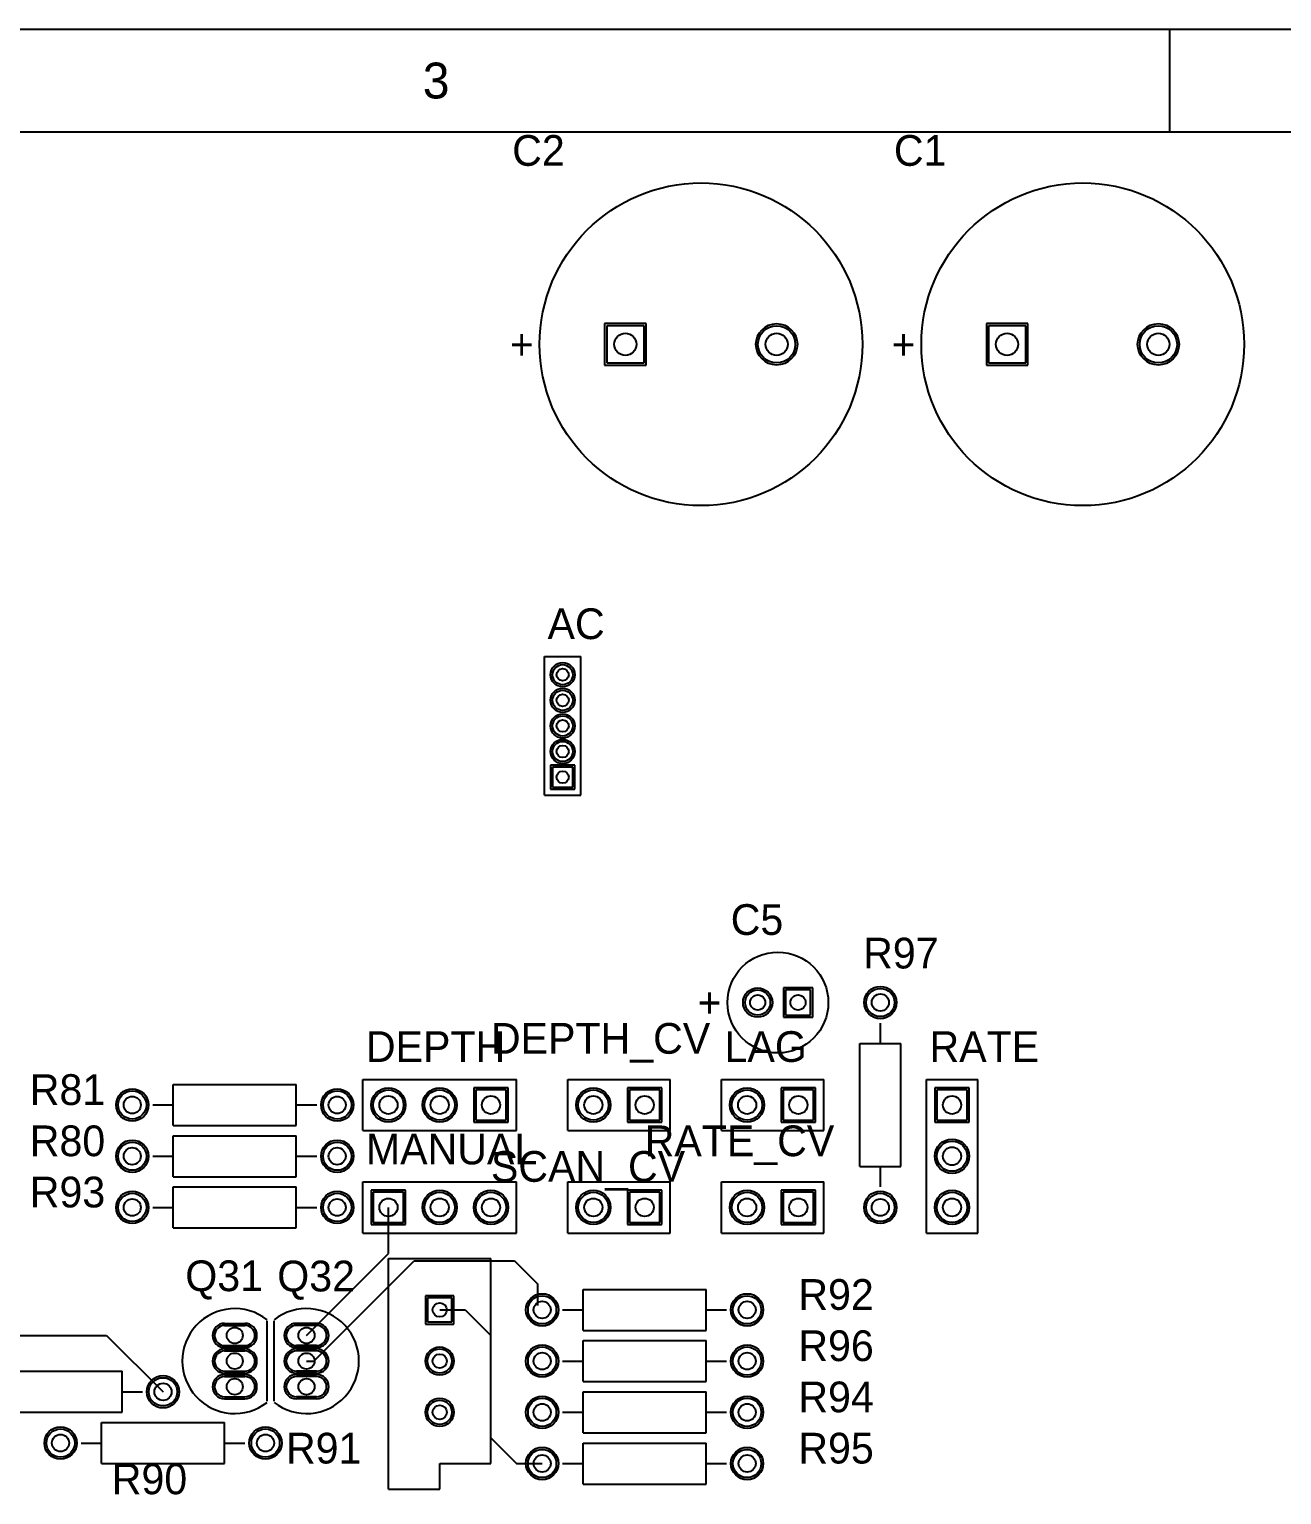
# Model space of a CAD drawing. Extents: x 0.2 to 21.7, y 0.2 to 7.8.
# Drawn here: x 6.599 to 9.043, y 4.939 to 7.8 of the extents above; entities that cross this region are included whole.
import ezdxf

# ---------------------------------------------------------------- set-up
doc = ezdxf.new("R2010")
doc.units = 0
doc.layers.get('0').update_dxf_attribs({"linetype": 'CONTINUOUS'})
for name, color, linetype in [('BOTTOMLAYER', 5, 'CONTINUOUS'), ('BOTTOMSOLDER', 6, 'CONTINUOUS'), ('MECHANICAL16', 56, 'CONTINUOUS'), ('MULTILAYER', 9, 'CONTINUOUS'), ('PADHOLE', 156, 'CONTINUOUS'), ('TOPLAYER', 1, 'CONTINUOUS'), ('TOPOVERLAY', 2, 'CONTINUOUS'), ('TOPSOLDER', 216, 'CONTINUOUS')]:
    doc.layers.add(name, color=color, linetype=linetype)

# ---------------------------------------------------------------- blocks, each defined once
blk = doc.blocks.new('MHDR1X5_1')
at = {"layer": 'BOTTOMLAYER'}
for p, q in [((-0.019685, 0.019685), (-0.019685, -0.019685)), ((0.019685, 0.019685), (-0.019685, 0.019685)), ((0.019685, -0.019685), (0.019685, 0.019685)), ((-0.019685, -0.019685), (0.019685, -0.019685))]:
    blk.add_line(p, q, dxfattribs=at)
for centre in [(0.05, 0), (0.1, 0), (0.15, 0), (0.2, 0)]:
    blk.add_circle(centre, 0.019685, dxfattribs=at)
at = {"layer": 'BOTTOMSOLDER'}
for p, q in [((-0.023685, 0.023685), (-0.023685, -0.023685)), ((0.023685, 0.023685), (-0.023685, 0.023685)), ((0.023685, -0.023685), (0.023685, 0.023685)), ((-0.023685, -0.023685), (0.023685, -0.023685))]:
    blk.add_line(p, q, dxfattribs=at)
for centre in [(0.05, 0), (0.1, 0), (0.15, 0), (0.2, 0)]:
    blk.add_circle(centre, 0.023685, dxfattribs=at)
at = {"layer": 'MULTILAYER'}
for p, q in [((-0.019685, 0.019685), (-0.019685, -0.019685)), ((0.019685, 0.019685), (-0.019685, 0.019685)), ((0.019685, -0.019685), (0.019685, 0.019685)), ((-0.019685, -0.019685), (0.019685, -0.019685))]:
    blk.add_line(p, q, dxfattribs=at)
for centre in [(0.05, 0), (0.1, 0), (0.15, 0), (0.2, 0)]:
    blk.add_circle(centre, 0.019685, dxfattribs=at)
at = {"layer": 'PADHOLE'}
for centre in [(0, 0), (0.05, 0), (0.1, 0), (0.15, 0), (0.2, 0)]:
    blk.add_circle(centre, 0.011811, dxfattribs=at)
at = {"layer": 'TOPLAYER'}
for p, q in [((-0.019685, 0.019685), (-0.019685, -0.019685)), ((0.019685, 0.019685), (-0.019685, 0.019685)), ((0.019685, -0.019685), (0.019685, 0.019685)), ((-0.019685, -0.019685), (0.019685, -0.019685))]:
    blk.add_line(p, q, dxfattribs=at)
for centre in [(0.05, 0), (0.1, 0), (0.15, 0), (0.2, 0)]:
    blk.add_circle(centre, 0.019685, dxfattribs=at)
at = {"layer": 'TOPOVERLAY'}
for p, q in [((-0.035433, 0.035433), (0.235433, 0.035433)), ((-0.035433, 0.035433), (-0.035433, -0.035433)), ((0.235433, 0.035433), (0.235433, -0.035433)), ((-0.035433, -0.035433), (0.235433, -0.035433))]:
    blk.add_line(p, q, dxfattribs=at)
at = {"layer": 'TOPSOLDER'}
for p, q in [((-0.023685, 0.023685), (-0.023685, -0.023685)), ((0.023685, 0.023685), (-0.023685, 0.023685)), ((0.023685, -0.023685), (0.023685, 0.023685)), ((-0.023685, -0.023685), (0.023685, -0.023685))]:
    blk.add_line(p, q, dxfattribs=at)
for centre in [(0.05, 0), (0.1, 0), (0.15, 0), (0.2, 0)]:
    blk.add_circle(centre, 0.023685, dxfattribs=at)
blk = doc.blocks.new('CAPPR7_5_16_35_3')
at = {"layer": 'BOTTOMLAYER'}
for p, q in [((-0.184055, 0.036417), (-0.184055, -0.036417)), ((-0.11122, 0.036417), (-0.184055, 0.036417)), ((-0.11122, -0.036417), (-0.11122, 0.036417)), ((-0.184055, -0.036417), (-0.11122, -0.036417))]:
    blk.add_line(p, q, dxfattribs=at)
blk.add_circle((0.147638, 0), 0.036417, dxfattribs=at)
at = {"layer": 'BOTTOMSOLDER'}
for p, q in [((-0.188055, 0.040417), (-0.188055, -0.040417)), ((-0.10722, 0.040417), (-0.188055, 0.040417)), ((-0.10722, -0.040417), (-0.10722, 0.040417)), ((-0.188055, -0.040417), (-0.10722, -0.040417))]:
    blk.add_line(p, q, dxfattribs=at)
blk.add_circle((0.147638, 0), 0.040417, dxfattribs=at)
at = {"layer": 'MULTILAYER'}
for p, q in [((-0.184055, 0.036417), (-0.184055, -0.036417)), ((-0.11122, 0.036417), (-0.184055, 0.036417)), ((-0.11122, -0.036417), (-0.11122, 0.036417)), ((-0.184055, -0.036417), (-0.11122, -0.036417))]:
    blk.add_line(p, q, dxfattribs=at)
blk.add_circle((0.147638, 0), 0.036417, dxfattribs=at)
at = {"layer": 'PADHOLE'}
for centre in [(-0.147638, 0), (0.147638, 0)]:
    blk.add_circle(centre, 0.021654, dxfattribs=at)
at = {"layer": 'TOPLAYER'}
for p, q in [((-0.184055, 0.036417), (-0.184055, -0.036417)), ((-0.11122, 0.036417), (-0.184055, 0.036417)), ((-0.11122, -0.036417), (-0.11122, 0.036417)), ((-0.184055, -0.036417), (-0.11122, -0.036417))]:
    blk.add_line(p, q, dxfattribs=at)
blk.add_circle((0.147638, 0), 0.036417, dxfattribs=at)
at = {"layer": 'TOPOVERLAY'}
blk.add_circle((0, 0), 0.314961, dxfattribs=at)
at = {"layer": 'TOPSOLDER'}
for p, q in [((-0.188055, 0.040417), (-0.188055, -0.040417)), ((-0.10722, 0.040417), (-0.188055, 0.040417)), ((-0.10722, -0.040417), (-0.10722, 0.040417)), ((-0.188055, -0.040417), (-0.10722, -0.040417))]:
    blk.add_line(p, q, dxfattribs=at)
blk.add_circle((0.147638, 0), 0.040417, dxfattribs=at)
at = {"layer": 'TOPOVERLAY'}
blk.add_text('+', height=0.059055, dxfattribs=at).set_placement((-0.373032, -0.029528))
blk = doc.blocks.new('CAPPR7_5_16_35_4')
at = {"layer": 'BOTTOMLAYER'}
for p, q in [((-0.184055, 0.036417), (-0.184055, -0.036417)), ((-0.11122, 0.036417), (-0.184055, 0.036417)), ((-0.11122, -0.036417), (-0.11122, 0.036417)), ((-0.184055, -0.036417), (-0.11122, -0.036417))]:
    blk.add_line(p, q, dxfattribs=at)
blk.add_circle((0.147638, 0), 0.036417, dxfattribs=at)
at = {"layer": 'BOTTOMSOLDER'}
for p, q in [((-0.188055, 0.040417), (-0.188055, -0.040417)), ((-0.10722, 0.040417), (-0.188055, 0.040417)), ((-0.10722, -0.040417), (-0.10722, 0.040417)), ((-0.188055, -0.040417), (-0.10722, -0.040417))]:
    blk.add_line(p, q, dxfattribs=at)
blk.add_circle((0.147638, 0), 0.040417, dxfattribs=at)
at = {"layer": 'MULTILAYER'}
for p, q in [((-0.184055, 0.036417), (-0.184055, -0.036417)), ((-0.11122, 0.036417), (-0.184055, 0.036417)), ((-0.11122, -0.036417), (-0.11122, 0.036417)), ((-0.184055, -0.036417), (-0.11122, -0.036417))]:
    blk.add_line(p, q, dxfattribs=at)
blk.add_circle((0.147638, 0), 0.036417, dxfattribs=at)
at = {"layer": 'PADHOLE'}
for centre in [(-0.147638, 0), (0.147638, 0)]:
    blk.add_circle(centre, 0.021654, dxfattribs=at)
at = {"layer": 'TOPLAYER'}
for p, q in [((-0.184055, 0.036417), (-0.184055, -0.036417)), ((-0.11122, 0.036417), (-0.184055, 0.036417)), ((-0.11122, -0.036417), (-0.11122, 0.036417)), ((-0.184055, -0.036417), (-0.11122, -0.036417))]:
    blk.add_line(p, q, dxfattribs=at)
blk.add_circle((0.147638, 0), 0.036417, dxfattribs=at)
at = {"layer": 'TOPOVERLAY'}
blk.add_circle((0, 0), 0.314961, dxfattribs=at)
at = {"layer": 'TOPSOLDER'}
for p, q in [((-0.188055, 0.040417), (-0.188055, -0.040417)), ((-0.10722, 0.040417), (-0.188055, 0.040417)), ((-0.10722, -0.040417), (-0.10722, 0.040417)), ((-0.188055, -0.040417), (-0.10722, -0.040417))]:
    blk.add_line(p, q, dxfattribs=at)
blk.add_circle((0.147638, 0), 0.040417, dxfattribs=at)
at = {"layer": 'TOPOVERLAY'}
blk.add_text('+', height=0.059055, dxfattribs=at).set_placement((-0.373032, -0.029528))
blk = doc.blocks.new('B_7')
at = {"layer": 'BOTTOMLAYER'}
for p, q in [((-0.063976, 0.024606), (-0.063976, -0.024606)), ((-0.014764, 0.024606), (-0.063976, 0.024606)), ((-0.014764, -0.024606), (-0.014764, 0.024606)), ((-0.063976, -0.024606), (-0.014764, -0.024606))]:
    blk.add_line(p, q, dxfattribs=at)
blk.add_circle((0.03937, 0), 0.024606, dxfattribs=at)
at = {"layer": 'BOTTOMSOLDER'}
for p, q in [((-0.067976, 0.028606), (-0.067976, -0.028606)), ((-0.010764, 0.028606), (-0.067976, 0.028606)), ((-0.010764, -0.028606), (-0.010764, 0.028606)), ((-0.067976, -0.028606), (-0.010764, -0.028606))]:
    blk.add_line(p, q, dxfattribs=at)
blk.add_circle((0.03937, 0), 0.028606, dxfattribs=at)
at = {"layer": 'MULTILAYER'}
for p, q in [((-0.063976, 0.024606), (-0.063976, -0.024606)), ((-0.014764, 0.024606), (-0.063976, 0.024606)), ((-0.014764, -0.024606), (-0.014764, 0.024606)), ((-0.063976, -0.024606), (-0.014764, -0.024606))]:
    blk.add_line(p, q, dxfattribs=at)
blk.add_circle((0.03937, 0), 0.024606, dxfattribs=at)
at = {"layer": 'PADHOLE'}
for centre in [(-0.03937, 0), (0.03937, 0)]:
    blk.add_circle(centre, 0.014764, dxfattribs=at)
at = {"layer": 'TOPLAYER'}
for p, q in [((-0.063976, 0.024606), (-0.063976, -0.024606)), ((-0.014764, 0.024606), (-0.063976, 0.024606)), ((-0.014764, -0.024606), (-0.014764, 0.024606)), ((-0.063976, -0.024606), (-0.014764, -0.024606))]:
    blk.add_line(p, q, dxfattribs=at)
blk.add_circle((0.03937, 0), 0.024606, dxfattribs=at)
at = {"layer": 'TOPOVERLAY'}
blk.add_circle((0, 0), 0.098425, dxfattribs=at)
at = {"layer": 'TOPSOLDER'}
for p, q in [((-0.067976, 0.028606), (-0.067976, -0.028606)), ((-0.010764, 0.028606), (-0.067976, 0.028606)), ((-0.010764, -0.028606), (-0.010764, 0.028606)), ((-0.067976, -0.028606), (-0.010764, -0.028606))]:
    blk.add_line(p, q, dxfattribs=at)
blk.add_circle((0.03937, 0), 0.028606, dxfattribs=at)
at = {"layer": 'TOPOVERLAY'}
blk.add_text('+', height=0.059055, rotation=180, dxfattribs=at).set_placement((0.156496, 0.029528))
blk = doc.blocks.new('HDR1X2_28')
at = {"layer": 'BOTTOMLAYER'}
for p, q in [((-0.029528, 0.029528), (-0.029528, -0.029528)), ((0.029528, 0.029528), (-0.029528, 0.029528)), ((0.029528, -0.029528), (0.029528, 0.029528)), ((-0.029528, -0.029528), (0.029528, -0.029528))]:
    blk.add_line(p, q, dxfattribs=at)
blk.add_circle((0.1, 0), 0.029528, dxfattribs=at)
at = {"layer": 'BOTTOMSOLDER'}
for p, q in [((-0.033528, 0.033528), (-0.033528, -0.033528)), ((0.033528, 0.033528), (-0.033528, 0.033528)), ((0.033528, -0.033528), (0.033528, 0.033528)), ((-0.033528, -0.033528), (0.033528, -0.033528))]:
    blk.add_line(p, q, dxfattribs=at)
blk.add_circle((0.1, 0), 0.033528, dxfattribs=at)
at = {"layer": 'MULTILAYER'}
for p, q in [((-0.029528, 0.029528), (-0.029528, -0.029528)), ((0.029528, 0.029528), (-0.029528, 0.029528)), ((0.029528, -0.029528), (0.029528, 0.029528)), ((-0.029528, -0.029528), (0.029528, -0.029528))]:
    blk.add_line(p, q, dxfattribs=at)
blk.add_circle((0.1, 0), 0.029528, dxfattribs=at)
at = {"layer": 'PADHOLE'}
for centre in [(0, 0), (0.1, 0)]:
    blk.add_circle(centre, 0.017717, dxfattribs=at)
at = {"layer": 'TOPLAYER'}
for p, q in [((-0.029528, 0.029528), (-0.029528, -0.029528)), ((0.029528, 0.029528), (-0.029528, 0.029528)), ((0.029528, -0.029528), (0.029528, 0.029528)), ((-0.029528, -0.029528), (0.029528, -0.029528))]:
    blk.add_line(p, q, dxfattribs=at)
blk.add_circle((0.1, 0), 0.029528, dxfattribs=at)
at = {"layer": 'TOPOVERLAY'}
for p, q in [((0.15, 0.05), (-0.05, 0.05)), ((-0.05, 0.05), (-0.05, -0.05)), ((0.15, 0.05), (0.15, -0.05)), ((0.15, -0.05), (-0.05, -0.05))]:
    blk.add_line(p, q, dxfattribs=at)
at = {"layer": 'TOPSOLDER'}
for p, q in [((-0.033528, 0.033528), (-0.033528, -0.033528)), ((0.033528, 0.033528), (-0.033528, 0.033528)), ((0.033528, -0.033528), (0.033528, 0.033528)), ((-0.033528, -0.033528), (0.033528, -0.033528))]:
    blk.add_line(p, q, dxfattribs=at)
blk.add_circle((0.1, 0), 0.033528, dxfattribs=at)
blk = doc.blocks.new('HDR1X3_29')
at = {"layer": 'BOTTOMLAYER'}
for p, q in [((-0.029528, 0.029528), (-0.029528, -0.029528)), ((0.029528, 0.029528), (-0.029528, 0.029528)), ((0.029528, -0.029528), (0.029528, 0.029528)), ((-0.029528, -0.029528), (0.029528, -0.029528))]:
    blk.add_line(p, q, dxfattribs=at)
for centre in [(0.1, 0), (0.2, 0)]:
    blk.add_circle(centre, 0.029528, dxfattribs=at)
at = {"layer": 'BOTTOMSOLDER'}
for p, q in [((-0.033528, 0.033528), (-0.033528, -0.033528)), ((0.033528, 0.033528), (-0.033528, 0.033528)), ((0.033528, -0.033528), (0.033528, 0.033528)), ((-0.033528, -0.033528), (0.033528, -0.033528))]:
    blk.add_line(p, q, dxfattribs=at)
for centre in [(0.1, 0), (0.2, 0)]:
    blk.add_circle(centre, 0.033528, dxfattribs=at)
at = {"layer": 'MULTILAYER'}
for p, q in [((-0.029528, 0.029528), (-0.029528, -0.029528)), ((0.029528, 0.029528), (-0.029528, 0.029528)), ((0.029528, -0.029528), (0.029528, 0.029528)), ((-0.029528, -0.029528), (0.029528, -0.029528))]:
    blk.add_line(p, q, dxfattribs=at)
for centre in [(0.1, 0), (0.2, 0)]:
    blk.add_circle(centre, 0.029528, dxfattribs=at)
at = {"layer": 'PADHOLE'}
for centre in [(0, 0), (0.1, 0), (0.2, 0)]:
    blk.add_circle(centre, 0.017717, dxfattribs=at)
at = {"layer": 'TOPLAYER'}
for p, q in [((-0.029528, 0.029528), (-0.029528, -0.029528)), ((0.029528, 0.029528), (-0.029528, 0.029528)), ((0.029528, -0.029528), (0.029528, 0.029528)), ((-0.029528, -0.029528), (0.029528, -0.029528))]:
    blk.add_line(p, q, dxfattribs=at)
for centre in [(0.1, 0), (0.2, 0)]:
    blk.add_circle(centre, 0.029528, dxfattribs=at)
at = {"layer": 'TOPOVERLAY'}
for p, q in [((-0.05, 0.05), (-0.05, -0.05)), ((0.25, 0.05), (-0.05, 0.05)), ((0.25, 0.05), (0.25, -0.05)), ((0.25, -0.05), (-0.05, -0.05))]:
    blk.add_line(p, q, dxfattribs=at)
at = {"layer": 'TOPSOLDER'}
for p, q in [((-0.033528, 0.033528), (-0.033528, -0.033528)), ((0.033528, 0.033528), (-0.033528, 0.033528)), ((0.033528, -0.033528), (0.033528, 0.033528)), ((-0.033528, -0.033528), (0.033528, -0.033528))]:
    blk.add_line(p, q, dxfattribs=at)
for centre in [(0.1, 0), (0.2, 0)]:
    blk.add_circle(centre, 0.033528, dxfattribs=at)
blk = doc.blocks.new('HDR1X2_30')
at = {"layer": 'BOTTOMLAYER'}
for p, q in [((-0.029528, 0.029528), (-0.029528, -0.029528)), ((0.029528, 0.029528), (-0.029528, 0.029528)), ((0.029528, -0.029528), (0.029528, 0.029528)), ((-0.029528, -0.029528), (0.029528, -0.029528))]:
    blk.add_line(p, q, dxfattribs=at)
blk.add_circle((0.1, 0), 0.029528, dxfattribs=at)
at = {"layer": 'BOTTOMSOLDER'}
for p, q in [((-0.033528, 0.033528), (-0.033528, -0.033528)), ((0.033528, 0.033528), (-0.033528, 0.033528)), ((0.033528, -0.033528), (0.033528, 0.033528)), ((-0.033528, -0.033528), (0.033528, -0.033528))]:
    blk.add_line(p, q, dxfattribs=at)
blk.add_circle((0.1, 0), 0.033528, dxfattribs=at)
at = {"layer": 'MULTILAYER'}
for p, q in [((-0.029528, 0.029528), (-0.029528, -0.029528)), ((0.029528, 0.029528), (-0.029528, 0.029528)), ((0.029528, -0.029528), (0.029528, 0.029528)), ((-0.029528, -0.029528), (0.029528, -0.029528))]:
    blk.add_line(p, q, dxfattribs=at)
blk.add_circle((0.1, 0), 0.029528, dxfattribs=at)
at = {"layer": 'PADHOLE'}
for centre in [(0, 0), (0.1, 0)]:
    blk.add_circle(centre, 0.017717, dxfattribs=at)
at = {"layer": 'TOPLAYER'}
for p, q in [((-0.029528, 0.029528), (-0.029528, -0.029528)), ((0.029528, 0.029528), (-0.029528, 0.029528)), ((0.029528, -0.029528), (0.029528, 0.029528)), ((-0.029528, -0.029528), (0.029528, -0.029528))]:
    blk.add_line(p, q, dxfattribs=at)
blk.add_circle((0.1, 0), 0.029528, dxfattribs=at)
at = {"layer": 'TOPOVERLAY'}
for p, q in [((0.15, 0.05), (-0.05, 0.05)), ((-0.05, 0.05), (-0.05, -0.05)), ((0.15, 0.05), (0.15, -0.05)), ((0.15, -0.05), (-0.05, -0.05))]:
    blk.add_line(p, q, dxfattribs=at)
at = {"layer": 'TOPSOLDER'}
for p, q in [((-0.033528, 0.033528), (-0.033528, -0.033528)), ((0.033528, 0.033528), (-0.033528, 0.033528)), ((0.033528, -0.033528), (0.033528, 0.033528)), ((-0.033528, -0.033528), (0.033528, -0.033528))]:
    blk.add_line(p, q, dxfattribs=at)
blk.add_circle((0.1, 0), 0.033528, dxfattribs=at)
blk = doc.blocks.new('HDR1X3_31')
at = {"layer": 'BOTTOMLAYER'}
for p, q in [((-0.029528, 0.029528), (-0.029528, -0.029528)), ((0.029528, 0.029528), (-0.029528, 0.029528)), ((0.029528, -0.029528), (0.029528, 0.029528)), ((-0.029528, -0.029528), (0.029528, -0.029528))]:
    blk.add_line(p, q, dxfattribs=at)
for centre in [(0.1, 0), (0.2, 0)]:
    blk.add_circle(centre, 0.029528, dxfattribs=at)
at = {"layer": 'BOTTOMSOLDER'}
for p, q in [((-0.033528, 0.033528), (-0.033528, -0.033528)), ((0.033528, 0.033528), (-0.033528, 0.033528)), ((0.033528, -0.033528), (0.033528, 0.033528)), ((-0.033528, -0.033528), (0.033528, -0.033528))]:
    blk.add_line(p, q, dxfattribs=at)
for centre in [(0.1, 0), (0.2, 0)]:
    blk.add_circle(centre, 0.033528, dxfattribs=at)
at = {"layer": 'MULTILAYER'}
for p, q in [((-0.029528, 0.029528), (-0.029528, -0.029528)), ((0.029528, 0.029528), (-0.029528, 0.029528)), ((0.029528, -0.029528), (0.029528, 0.029528)), ((-0.029528, -0.029528), (0.029528, -0.029528))]:
    blk.add_line(p, q, dxfattribs=at)
for centre in [(0.1, 0), (0.2, 0)]:
    blk.add_circle(centre, 0.029528, dxfattribs=at)
at = {"layer": 'PADHOLE'}
for centre in [(0, 0), (0.1, 0), (0.2, 0)]:
    blk.add_circle(centre, 0.017717, dxfattribs=at)
at = {"layer": 'TOPLAYER'}
for p, q in [((-0.029528, 0.029528), (-0.029528, -0.029528)), ((0.029528, 0.029528), (-0.029528, 0.029528)), ((0.029528, -0.029528), (0.029528, 0.029528)), ((-0.029528, -0.029528), (0.029528, -0.029528))]:
    blk.add_line(p, q, dxfattribs=at)
for centre in [(0.1, 0), (0.2, 0)]:
    blk.add_circle(centre, 0.029528, dxfattribs=at)
at = {"layer": 'TOPOVERLAY'}
for p, q in [((-0.05, -0.05), (-0.05, 0.05)), ((-0.05, 0.05), (0.25, 0.05)), ((0.25, -0.05), (0.25, 0.05)), ((-0.05, -0.05), (0.25, -0.05))]:
    blk.add_line(p, q, dxfattribs=at)
at = {"layer": 'TOPSOLDER'}
for p, q in [((-0.033528, 0.033528), (-0.033528, -0.033528)), ((0.033528, 0.033528), (-0.033528, 0.033528)), ((0.033528, -0.033528), (0.033528, 0.033528)), ((-0.033528, -0.033528), (0.033528, -0.033528))]:
    blk.add_line(p, q, dxfattribs=at)
for centre in [(0.1, 0), (0.2, 0)]:
    blk.add_circle(centre, 0.033528, dxfattribs=at)
blk = doc.blocks.new('29_04_63')
at = {"layer": 'BOTTOMLAYER'}
for p, q in [((-0.019685, 0.069685), (0.019685, 0.069685)), ((-0.019685, 0.030315), (0.019685, 0.030315)), ((-0.019685, 0.019685), (0.019685, 0.019685)), ((-0.019685, -0.019685), (0.019685, -0.019685)), ((-0.019685, -0.030315), (0.019685, -0.030315)), ((-0.019685, -0.069685), (0.019685, -0.069685))]:
    blk.add_line(p, q, dxfattribs=at)
for centre, start, end in [((-0.019685, 0.05), 90, 270), ((0.019685, 0.05), 270, 90), ((-0.019685, 0), 90, 270), ((0.019685, 0), 270, 90), ((-0.019685, -0.05), 90, 270), ((0.019685, -0.05), 270, 90)]:
    blk.add_arc(centre, 0.019685, start, end, dxfattribs=at)
at = {"layer": 'BOTTOMSOLDER'}
for p, q in [((-0.019685, 0.073685), (0.019685, 0.073685)), ((-0.019685, 0.026315), (0.019685, 0.026315)), ((-0.019685, 0.023685), (0.019685, 0.023685)), ((-0.019685, -0.023685), (0.019685, -0.023685)), ((-0.019685, -0.026315), (0.019685, -0.026315)), ((-0.019685, -0.073685), (0.019685, -0.073685))]:
    blk.add_line(p, q, dxfattribs=at)
for centre, start, end in [((-0.019685, 0.05), 90, 270), ((0.019685, 0.05), 270, 90), ((-0.019685, 0), 90, 270), ((0.019685, 0), 270, 90), ((-0.019685, -0.05), 90, 270), ((0.019685, -0.05), 270, 90)]:
    blk.add_arc(centre, 0.023685, start, end, dxfattribs=at)
at = {"layer": 'MULTILAYER'}
for p, q in [((-0.019685, 0.069685), (0.019685, 0.069685)), ((-0.019685, 0.030315), (0.019685, 0.030315)), ((-0.019685, 0.019685), (0.019685, 0.019685)), ((-0.019685, -0.019685), (0.019685, -0.019685)), ((-0.019685, -0.030315), (0.019685, -0.030315)), ((-0.019685, -0.069685), (0.019685, -0.069685))]:
    blk.add_line(p, q, dxfattribs=at)
for centre, start, end in [((-0.019685, 0.05), 90, 270), ((0.019685, 0.05), 270, 90), ((-0.019685, 0), 90, 270), ((0.019685, 0), 270, 90), ((-0.019685, -0.05), 90, 270), ((0.019685, -0.05), 270, 90)]:
    blk.add_arc(centre, 0.019685, start, end, dxfattribs=at)
at = {"layer": 'PADHOLE'}
for centre in [(0, 0.05), (0, 0), (0, -0.05)]:
    blk.add_circle(centre, 0.015748, dxfattribs=at)
at = {"layer": 'TOPLAYER'}
for p, q in [((-0.019685, 0.069685), (0.019685, 0.069685)), ((-0.019685, 0.030315), (0.019685, 0.030315)), ((-0.019685, 0.019685), (0.019685, 0.019685)), ((-0.019685, -0.019685), (0.019685, -0.019685)), ((-0.019685, -0.030315), (0.019685, -0.030315)), ((-0.019685, -0.069685), (0.019685, -0.069685))]:
    blk.add_line(p, q, dxfattribs=at)
for centre, start, end in [((-0.019685, 0.05), 90, 270), ((0.019685, 0.05), 270, 90), ((-0.019685, 0), 90, 270), ((0.019685, 0), 270, 90), ((-0.019685, -0.05), 90, 270), ((0.019685, -0.05), 270, 90)]:
    blk.add_arc(centre, 0.019685, start, end, dxfattribs=at)
at = {"layer": 'TOPOVERLAY'}
blk.add_line((0.062992, -0.078346), (0.062992, 0.078346), dxfattribs=at)
blk.add_arc((0, 0), 0.102362, 52, 308, dxfattribs=at)
at = {"layer": 'TOPSOLDER'}
for p, q in [((-0.019685, 0.073685), (0.019685, 0.073685)), ((-0.019685, 0.026315), (0.019685, 0.026315)), ((-0.019685, 0.023685), (0.019685, 0.023685)), ((-0.019685, -0.023685), (0.019685, -0.023685)), ((-0.019685, -0.026315), (0.019685, -0.026315)), ((-0.019685, -0.073685), (0.019685, -0.073685))]:
    blk.add_line(p, q, dxfattribs=at)
for centre, start, end in [((-0.019685, 0.05), 90, 270), ((0.019685, 0.05), 270, 90), ((-0.019685, 0), 90, 270), ((0.019685, 0), 270, 90), ((-0.019685, -0.05), 90, 270), ((0.019685, -0.05), 270, 90)]:
    blk.add_arc(centre, 0.023685, start, end, dxfattribs=at)
blk = doc.blocks.new('29_04_64')
at = {"layer": 'BOTTOMLAYER'}
for p, q in [((-0.019685, 0.069685), (0.019685, 0.069685)), ((-0.019685, 0.030315), (0.019685, 0.030315)), ((-0.019685, 0.019685), (0.019685, 0.019685)), ((-0.019685, -0.019685), (0.019685, -0.019685)), ((-0.019685, -0.030315), (0.019685, -0.030315)), ((-0.019685, -0.069685), (0.019685, -0.069685))]:
    blk.add_line(p, q, dxfattribs=at)
for centre, start, end in [((-0.019685, 0.05), -270, -90), ((0.019685, 0.05), -90, -270), ((-0.019685, 0), -270, -90), ((0.019685, 0), -90, -270), ((-0.019685, -0.05), -270, -90), ((0.019685, -0.05), -90, -270)]:
    blk.add_arc(centre, 0.019685, start, end, dxfattribs=at)
at = {"layer": 'BOTTOMSOLDER'}
for p, q in [((-0.019685, 0.073685), (0.019685, 0.073685)), ((-0.019685, 0.026315), (0.019685, 0.026315)), ((-0.019685, 0.023685), (0.019685, 0.023685)), ((-0.019685, -0.023685), (0.019685, -0.023685)), ((-0.019685, -0.026315), (0.019685, -0.026315)), ((-0.019685, -0.073685), (0.019685, -0.073685))]:
    blk.add_line(p, q, dxfattribs=at)
for centre, start, end in [((-0.019685, 0.05), -270, -90), ((0.019685, 0.05), -90, -270), ((-0.019685, 0), -270, -90), ((0.019685, 0), -90, -270), ((-0.019685, -0.05), -270, -90), ((0.019685, -0.05), -90, -270)]:
    blk.add_arc(centre, 0.023685, start, end, dxfattribs=at)
at = {"layer": 'MULTILAYER'}
for p, q in [((-0.019685, 0.069685), (0.019685, 0.069685)), ((-0.019685, 0.030315), (0.019685, 0.030315)), ((-0.019685, 0.019685), (0.019685, 0.019685)), ((-0.019685, -0.019685), (0.019685, -0.019685)), ((-0.019685, -0.030315), (0.019685, -0.030315)), ((-0.019685, -0.069685), (0.019685, -0.069685))]:
    blk.add_line(p, q, dxfattribs=at)
for centre, start, end in [((-0.019685, 0.05), -270, -90), ((0.019685, 0.05), -90, -270), ((-0.019685, 0), -270, -90), ((0.019685, 0), -90, -270), ((-0.019685, -0.05), -270, -90), ((0.019685, -0.05), -90, -270)]:
    blk.add_arc(centre, 0.019685, start, end, dxfattribs=at)
at = {"layer": 'PADHOLE'}
for centre in [(0, 0.05), (0, 0), (0, -0.05)]:
    blk.add_circle(centre, 0.015748, dxfattribs=at)
at = {"layer": 'TOPLAYER'}
for p, q in [((-0.019685, 0.069685), (0.019685, 0.069685)), ((-0.019685, 0.030315), (0.019685, 0.030315)), ((-0.019685, 0.019685), (0.019685, 0.019685)), ((-0.019685, -0.019685), (0.019685, -0.019685)), ((-0.019685, -0.030315), (0.019685, -0.030315)), ((-0.019685, -0.069685), (0.019685, -0.069685))]:
    blk.add_line(p, q, dxfattribs=at)
for centre, start, end in [((-0.019685, 0.05), -270, -90), ((0.019685, 0.05), -90, -270), ((-0.019685, 0), -270, -90), ((0.019685, 0), -90, -270), ((-0.019685, -0.05), -270, -90), ((0.019685, -0.05), -90, -270)]:
    blk.add_arc(centre, 0.019685, start, end, dxfattribs=at)
at = {"layer": 'TOPOVERLAY'}
blk.add_line((0.062992, 0.078346), (0.062992, -0.078346), dxfattribs=at)
blk.add_arc((0, 0), 0.102362, 52, -52, dxfattribs=at)
at = {"layer": 'TOPSOLDER'}
for p, q in [((-0.019685, 0.073685), (0.019685, 0.073685)), ((-0.019685, 0.026315), (0.019685, 0.026315)), ((-0.019685, 0.023685), (0.019685, 0.023685)), ((-0.019685, -0.023685), (0.019685, -0.023685)), ((-0.019685, -0.026315), (0.019685, -0.026315)), ((-0.019685, -0.073685), (0.019685, -0.073685))]:
    blk.add_line(p, q, dxfattribs=at)
for centre, start, end in [((-0.019685, 0.05), -270, -90), ((0.019685, 0.05), -90, -270), ((-0.019685, 0), -270, -90), ((0.019685, 0), -90, -270), ((-0.019685, -0.05), -270, -90), ((0.019685, -0.05), -90, -270)]:
    blk.add_arc(centre, 0.023685, start, end, dxfattribs=at)
blk = doc.blocks.new('AXIAL_0_4_144')
at = {"layer": 'BOTTOMLAYER'}
for centre in [(-0.2, 0), (0.2, 0)]:
    blk.add_circle(centre, 0.0276, dxfattribs=at)
at = {"layer": 'BOTTOMSOLDER'}
for centre in [(-0.2, 0), (0.2, 0)]:
    blk.add_circle(centre, 0.0316, dxfattribs=at)
at = {"layer": 'MULTILAYER'}
for centre in [(-0.2, 0), (0.2, 0)]:
    blk.add_circle(centre, 0.0276, dxfattribs=at)
at = {"layer": 'PADHOLE'}
for centre in [(-0.2, 0), (0.2, 0)]:
    blk.add_circle(centre, 0.0167, dxfattribs=at)
at = {"layer": 'TOPLAYER'}
for centre in [(-0.2, 0), (0.2, 0)]:
    blk.add_circle(centre, 0.0276, dxfattribs=at)
at = {"layer": 'TOPOVERLAY'}
for p, q in [((0.12, 0.04), (-0.12, 0.04)), ((-0.12, 0.04), (-0.12, -0.04)), ((0.12, 0.04), (0.12, -0.04)), ((-0.12, 0), (-0.16, 0)), ((0.16, 0), (0.12, 0)), ((0.12, -0.04), (-0.12, -0.04))]:
    blk.add_line(p, q, dxfattribs=at)
at = {"layer": 'TOPSOLDER'}
for centre in [(-0.2, 0), (0.2, 0)]:
    blk.add_circle(centre, 0.0316, dxfattribs=at)
blk = doc.blocks.new('AXIAL_0_4_145')
at = {"layer": 'BOTTOMLAYER'}
for centre in [(-0.2, 0), (0.2, 0)]:
    blk.add_circle(centre, 0.0276, dxfattribs=at)
at = {"layer": 'BOTTOMSOLDER'}
for centre in [(-0.2, 0), (0.2, 0)]:
    blk.add_circle(centre, 0.0316, dxfattribs=at)
at = {"layer": 'MULTILAYER'}
for centre in [(-0.2, 0), (0.2, 0)]:
    blk.add_circle(centre, 0.0276, dxfattribs=at)
at = {"layer": 'PADHOLE'}
for centre in [(-0.2, 0), (0.2, 0)]:
    blk.add_circle(centre, 0.0167, dxfattribs=at)
at = {"layer": 'TOPLAYER'}
for centre in [(-0.2, 0), (0.2, 0)]:
    blk.add_circle(centre, 0.0276, dxfattribs=at)
at = {"layer": 'TOPOVERLAY'}
for p, q in [((0.12, 0.04), (-0.12, 0.04)), ((-0.12, 0.04), (-0.12, -0.04)), ((0.12, 0.04), (0.12, -0.04)), ((-0.12, 0), (-0.16, 0)), ((0.16, 0), (0.12, 0)), ((0.12, -0.04), (-0.12, -0.04))]:
    blk.add_line(p, q, dxfattribs=at)
at = {"layer": 'TOPSOLDER'}
for centre in [(-0.2, 0), (0.2, 0)]:
    blk.add_circle(centre, 0.0316, dxfattribs=at)
blk = doc.blocks.new('AXIAL_0_4_153')
at = {"layer": 'BOTTOMLAYER'}
for centre in [(-0.2, 0), (0.2, 0)]:
    blk.add_circle(centre, 0.0276, dxfattribs=at)
at = {"layer": 'BOTTOMSOLDER'}
for centre in [(-0.2, 0), (0.2, 0)]:
    blk.add_circle(centre, 0.0316, dxfattribs=at)
at = {"layer": 'MULTILAYER'}
for centre in [(-0.2, 0), (0.2, 0)]:
    blk.add_circle(centre, 0.0276, dxfattribs=at)
at = {"layer": 'PADHOLE'}
for centre in [(-0.2, 0), (0.2, 0)]:
    blk.add_circle(centre, 0.0167, dxfattribs=at)
at = {"layer": 'TOPLAYER'}
for centre in [(-0.2, 0), (0.2, 0)]:
    blk.add_circle(centre, 0.0276, dxfattribs=at)
at = {"layer": 'TOPOVERLAY'}
for p, q in [((-0.12, 0.04), (0.12, 0.04)), ((-0.12, -0.04), (-0.12, 0.04)), ((0.12, -0.04), (0.12, 0.04)), ((-0.16, 0), (-0.12, 0)), ((0.12, 0), (0.16, 0)), ((-0.12, -0.04), (0.12, -0.04))]:
    blk.add_line(p, q, dxfattribs=at)
at = {"layer": 'TOPSOLDER'}
for centre in [(-0.2, 0), (0.2, 0)]:
    blk.add_circle(centre, 0.0316, dxfattribs=at)
blk = doc.blocks.new('AXIAL_0_4_154')
at = {"layer": 'BOTTOMLAYER'}
for centre in [(-0.2, 0), (0.2, 0)]:
    blk.add_circle(centre, 0.0276, dxfattribs=at)
at = {"layer": 'BOTTOMSOLDER'}
for centre in [(-0.2, 0), (0.2, 0)]:
    blk.add_circle(centre, 0.0316, dxfattribs=at)
at = {"layer": 'MULTILAYER'}
for centre in [(-0.2, 0), (0.2, 0)]:
    blk.add_circle(centre, 0.0276, dxfattribs=at)
at = {"layer": 'PADHOLE'}
for centre in [(-0.2, 0), (0.2, 0)]:
    blk.add_circle(centre, 0.0167, dxfattribs=at)
at = {"layer": 'TOPLAYER'}
for centre in [(-0.2, 0), (0.2, 0)]:
    blk.add_circle(centre, 0.0276, dxfattribs=at)
at = {"layer": 'TOPOVERLAY'}
for p, q in [((-0.12, 0.04), (0.12, 0.04)), ((-0.12, -0.04), (-0.12, 0.04)), ((0.12, -0.04), (0.12, 0.04)), ((-0.16, 0), (-0.12, 0)), ((0.12, 0), (0.16, 0)), ((-0.12, -0.04), (0.12, -0.04))]:
    blk.add_line(p, q, dxfattribs=at)
at = {"layer": 'TOPSOLDER'}
for centre in [(-0.2, 0), (0.2, 0)]:
    blk.add_circle(centre, 0.0316, dxfattribs=at)
blk = doc.blocks.new('VR5_155')
at = {"layer": 'BOTTOMLAYER'}
for p, q in [((-0.123622, 0.023622), (-0.123622, -0.023622)), ((-0.076378, 0.023622), (-0.123622, 0.023622)), ((-0.076378, -0.023622), (-0.076378, 0.023622)), ((-0.123622, -0.023622), (-0.076378, -0.023622))]:
    blk.add_line(p, q, dxfattribs=at)
for centre in [(0, 0), (0.1, 0)]:
    blk.add_circle(centre, 0.023622, dxfattribs=at)
at = {"layer": 'BOTTOMSOLDER'}
for p, q in [((-0.127622, 0.027622), (-0.127622, -0.027622)), ((-0.072378, 0.027622), (-0.127622, 0.027622)), ((-0.072378, -0.027622), (-0.072378, 0.027622)), ((-0.127622, -0.027622), (-0.072378, -0.027622))]:
    blk.add_line(p, q, dxfattribs=at)
for centre in [(0, 0), (0.1, 0)]:
    blk.add_circle(centre, 0.027622, dxfattribs=at)
at = {"layer": 'MULTILAYER'}
for p, q in [((-0.123622, 0.023622), (-0.123622, -0.023622)), ((-0.076378, 0.023622), (-0.123622, 0.023622)), ((-0.076378, -0.023622), (-0.076378, 0.023622)), ((-0.123622, -0.023622), (-0.076378, -0.023622))]:
    blk.add_line(p, q, dxfattribs=at)
for centre in [(0, 0), (0.1, 0)]:
    blk.add_circle(centre, 0.023622, dxfattribs=at)
at = {"layer": 'PADHOLE'}
for centre in [(-0.1, 0), (0, 0), (0.1, 0)]:
    blk.add_circle(centre, 0.01378, dxfattribs=at)
at = {"layer": 'TOPLAYER'}
for p, q in [((-0.123622, 0.023622), (-0.123622, -0.023622)), ((-0.076378, 0.023622), (-0.123622, 0.023622)), ((-0.076378, -0.023622), (-0.076378, 0.023622)), ((-0.123622, -0.023622), (-0.076378, -0.023622))]:
    blk.add_line(p, q, dxfattribs=at)
for centre in [(0, 0), (0.1, 0)]:
    blk.add_circle(centre, 0.023622, dxfattribs=at)
at = {"layer": 'TOPOVERLAY'}
for p, q in [((0.2, 0.1), (-0.2, 0.1)), ((-0.2, -0.1), (-0.2, 0.1)), ((0.2, 0), (0.2, 0.1)), ((0.25, 0), (0.2, 0)), ((0.25, -0.1), (0.25, 0)), ((0.25, -0.1), (-0.2, -0.1))]:
    blk.add_line(p, q, dxfattribs=at)
at = {"layer": 'TOPSOLDER'}
for p, q in [((-0.127622, 0.027622), (-0.127622, -0.027622)), ((-0.072378, 0.027622), (-0.127622, 0.027622)), ((-0.072378, -0.027622), (-0.072378, 0.027622)), ((-0.127622, -0.027622), (-0.072378, -0.027622))]:
    blk.add_line(p, q, dxfattribs=at)
for centre in [(0, 0), (0.1, 0)]:
    blk.add_circle(centre, 0.027622, dxfattribs=at)
blk = doc.blocks.new('AXIAL_0_4_156')
at = {"layer": 'BOTTOMLAYER'}
for centre in [(-0.2, 0), (0.2, 0)]:
    blk.add_circle(centre, 0.0276, dxfattribs=at)
at = {"layer": 'BOTTOMSOLDER'}
for centre in [(-0.2, 0), (0.2, 0)]:
    blk.add_circle(centre, 0.0316, dxfattribs=at)
at = {"layer": 'MULTILAYER'}
for centre in [(-0.2, 0), (0.2, 0)]:
    blk.add_circle(centre, 0.0276, dxfattribs=at)
at = {"layer": 'PADHOLE'}
for centre in [(-0.2, 0), (0.2, 0)]:
    blk.add_circle(centre, 0.0167, dxfattribs=at)
at = {"layer": 'TOPLAYER'}
for centre in [(-0.2, 0), (0.2, 0)]:
    blk.add_circle(centre, 0.0276, dxfattribs=at)
at = {"layer": 'TOPOVERLAY'}
for p, q in [((0.12, 0.04), (-0.12, 0.04)), ((-0.12, 0.04), (-0.12, -0.04)), ((0.12, 0.04), (0.12, -0.04)), ((-0.12, 0), (-0.16, 0)), ((0.16, 0), (0.12, 0)), ((0.12, -0.04), (-0.12, -0.04))]:
    blk.add_line(p, q, dxfattribs=at)
at = {"layer": 'TOPSOLDER'}
for centre in [(-0.2, 0), (0.2, 0)]:
    blk.add_circle(centre, 0.0316, dxfattribs=at)
blk = doc.blocks.new('AXIAL_0_4_157')
at = {"layer": 'BOTTOMLAYER'}
for centre in [(-0.2, 0), (0.2, 0)]:
    blk.add_circle(centre, 0.0276, dxfattribs=at)
at = {"layer": 'BOTTOMSOLDER'}
for centre in [(-0.2, 0), (0.2, 0)]:
    blk.add_circle(centre, 0.0316, dxfattribs=at)
at = {"layer": 'MULTILAYER'}
for centre in [(-0.2, 0), (0.2, 0)]:
    blk.add_circle(centre, 0.0276, dxfattribs=at)
at = {"layer": 'PADHOLE'}
for centre in [(-0.2, 0), (0.2, 0)]:
    blk.add_circle(centre, 0.0167, dxfattribs=at)
at = {"layer": 'TOPLAYER'}
for centre in [(-0.2, 0), (0.2, 0)]:
    blk.add_circle(centre, 0.0276, dxfattribs=at)
at = {"layer": 'TOPOVERLAY'}
for p, q in [((0.12, 0.04), (-0.12, 0.04)), ((-0.12, 0.04), (-0.12, -0.04)), ((0.12, 0.04), (0.12, -0.04)), ((-0.12, 0), (-0.16, 0)), ((0.16, 0), (0.12, 0)), ((0.12, -0.04), (-0.12, -0.04))]:
    blk.add_line(p, q, dxfattribs=at)
at = {"layer": 'TOPSOLDER'}
for centre in [(-0.2, 0), (0.2, 0)]:
    blk.add_circle(centre, 0.0316, dxfattribs=at)
blk = doc.blocks.new('AXIAL_0_4_158')
at = {"layer": 'BOTTOMLAYER'}
for centre in [(-0.2, 0), (0.2, 0)]:
    blk.add_circle(centre, 0.0276, dxfattribs=at)
at = {"layer": 'BOTTOMSOLDER'}
for centre in [(-0.2, 0), (0.2, 0)]:
    blk.add_circle(centre, 0.0316, dxfattribs=at)
at = {"layer": 'MULTILAYER'}
for centre in [(-0.2, 0), (0.2, 0)]:
    blk.add_circle(centre, 0.0276, dxfattribs=at)
at = {"layer": 'PADHOLE'}
for centre in [(-0.2, 0), (0.2, 0)]:
    blk.add_circle(centre, 0.0167, dxfattribs=at)
at = {"layer": 'TOPLAYER'}
for centre in [(-0.2, 0), (0.2, 0)]:
    blk.add_circle(centre, 0.0276, dxfattribs=at)
at = {"layer": 'TOPOVERLAY'}
for p, q in [((0.12, 0.04), (-0.12, 0.04)), ((-0.12, 0.04), (-0.12, -0.04)), ((0.12, 0.04), (0.12, -0.04)), ((-0.12, 0), (-0.16, 0)), ((0.16, 0), (0.12, 0)), ((0.12, -0.04), (-0.12, -0.04))]:
    blk.add_line(p, q, dxfattribs=at)
at = {"layer": 'TOPSOLDER'}
for centre in [(-0.2, 0), (0.2, 0)]:
    blk.add_circle(centre, 0.0316, dxfattribs=at)
blk = doc.blocks.new('AXIAL_0_4_159')
at = {"layer": 'BOTTOMLAYER'}
for centre in [(-0.2, 0), (0.2, 0)]:
    blk.add_circle(centre, 0.0276, dxfattribs=at)
at = {"layer": 'BOTTOMSOLDER'}
for centre in [(-0.2, 0), (0.2, 0)]:
    blk.add_circle(centre, 0.0316, dxfattribs=at)
at = {"layer": 'MULTILAYER'}
for centre in [(-0.2, 0), (0.2, 0)]:
    blk.add_circle(centre, 0.0276, dxfattribs=at)
at = {"layer": 'PADHOLE'}
for centre in [(-0.2, 0), (0.2, 0)]:
    blk.add_circle(centre, 0.0167, dxfattribs=at)
at = {"layer": 'TOPLAYER'}
for centre in [(-0.2, 0), (0.2, 0)]:
    blk.add_circle(centre, 0.0276, dxfattribs=at)
at = {"layer": 'TOPOVERLAY'}
for p, q in [((0.12, 0.04), (-0.12, 0.04)), ((-0.12, 0.04), (-0.12, -0.04)), ((0.12, 0.04), (0.12, -0.04)), ((-0.12, 0), (-0.16, 0)), ((0.16, 0), (0.12, 0)), ((0.12, -0.04), (-0.12, -0.04))]:
    blk.add_line(p, q, dxfattribs=at)
at = {"layer": 'TOPSOLDER'}
for centre in [(-0.2, 0), (0.2, 0)]:
    blk.add_circle(centre, 0.0316, dxfattribs=at)
blk = doc.blocks.new('AXIAL_0_4_160')
at = {"layer": 'BOTTOMLAYER'}
for centre in [(-0.2, 0), (0.2, 0)]:
    blk.add_circle(centre, 0.0276, dxfattribs=at)
at = {"layer": 'BOTTOMSOLDER'}
for centre in [(-0.2, 0), (0.2, 0)]:
    blk.add_circle(centre, 0.0316, dxfattribs=at)
at = {"layer": 'MULTILAYER'}
for centre in [(-0.2, 0), (0.2, 0)]:
    blk.add_circle(centre, 0.0276, dxfattribs=at)
at = {"layer": 'PADHOLE'}
for centre in [(-0.2, 0), (0.2, 0)]:
    blk.add_circle(centre, 0.0167, dxfattribs=at)
at = {"layer": 'TOPLAYER'}
for centre in [(-0.2, 0), (0.2, 0)]:
    blk.add_circle(centre, 0.0276, dxfattribs=at)
at = {"layer": 'TOPOVERLAY'}
for p, q in [((0.12, 0.04), (-0.12, 0.04)), ((-0.12, 0.04), (-0.12, -0.04)), ((0.12, 0.04), (0.12, -0.04)), ((-0.12, 0), (-0.16, 0)), ((0.16, 0), (0.12, 0)), ((0.12, -0.04), (-0.12, -0.04))]:
    blk.add_line(p, q, dxfattribs=at)
at = {"layer": 'TOPSOLDER'}
for centre in [(-0.2, 0), (0.2, 0)]:
    blk.add_circle(centre, 0.0316, dxfattribs=at)
blk = doc.blocks.new('AXIAL_0_4_161')
at = {"layer": 'BOTTOMLAYER'}
for centre in [(-0.2, 0), (0.2, 0)]:
    blk.add_circle(centre, 0.0276, dxfattribs=at)
at = {"layer": 'BOTTOMSOLDER'}
for centre in [(-0.2, 0), (0.2, 0)]:
    blk.add_circle(centre, 0.0316, dxfattribs=at)
at = {"layer": 'MULTILAYER'}
for centre in [(-0.2, 0), (0.2, 0)]:
    blk.add_circle(centre, 0.0276, dxfattribs=at)
at = {"layer": 'PADHOLE'}
for centre in [(-0.2, 0), (0.2, 0)]:
    blk.add_circle(centre, 0.0167, dxfattribs=at)
at = {"layer": 'TOPLAYER'}
for centre in [(-0.2, 0), (0.2, 0)]:
    blk.add_circle(centre, 0.0276, dxfattribs=at)
at = {"layer": 'TOPOVERLAY'}
for p, q in [((-0.12, 0.04), (0.12, 0.04)), ((-0.12, 0.04), (-0.12, -0.04)), ((0.12, 0.04), (0.12, -0.04)), ((-0.16, 0), (-0.12, 0)), ((0.12, 0), (0.16, 0)), ((-0.12, -0.04), (0.12, -0.04))]:
    blk.add_line(p, q, dxfattribs=at)
at = {"layer": 'TOPSOLDER'}
for centre in [(-0.2, 0), (0.2, 0)]:
    blk.add_circle(centre, 0.0316, dxfattribs=at)
blk = doc.blocks.new('HDR1X2_162')
at = {"layer": 'BOTTOMLAYER'}
for p, q in [((-0.029528, 0.029528), (-0.029528, -0.029528)), ((0.029528, 0.029528), (-0.029528, 0.029528)), ((0.029528, -0.029528), (0.029528, 0.029528)), ((-0.029528, -0.029528), (0.029528, -0.029528))]:
    blk.add_line(p, q, dxfattribs=at)
blk.add_circle((0.1, 0), 0.029528, dxfattribs=at)
at = {"layer": 'BOTTOMSOLDER'}
for p, q in [((-0.033528, 0.033528), (-0.033528, -0.033528)), ((0.033528, 0.033528), (-0.033528, 0.033528)), ((0.033528, -0.033528), (0.033528, 0.033528)), ((-0.033528, -0.033528), (0.033528, -0.033528))]:
    blk.add_line(p, q, dxfattribs=at)
blk.add_circle((0.1, 0), 0.033528, dxfattribs=at)
at = {"layer": 'MULTILAYER'}
for p, q in [((-0.029528, 0.029528), (-0.029528, -0.029528)), ((0.029528, 0.029528), (-0.029528, 0.029528)), ((0.029528, -0.029528), (0.029528, 0.029528)), ((-0.029528, -0.029528), (0.029528, -0.029528))]:
    blk.add_line(p, q, dxfattribs=at)
blk.add_circle((0.1, 0), 0.029528, dxfattribs=at)
at = {"layer": 'PADHOLE'}
for centre in [(0, 0), (0.1, 0)]:
    blk.add_circle(centre, 0.017717, dxfattribs=at)
at = {"layer": 'TOPLAYER'}
for p, q in [((-0.029528, 0.029528), (-0.029528, -0.029528)), ((0.029528, 0.029528), (-0.029528, 0.029528)), ((0.029528, -0.029528), (0.029528, 0.029528)), ((-0.029528, -0.029528), (0.029528, -0.029528))]:
    blk.add_line(p, q, dxfattribs=at)
blk.add_circle((0.1, 0), 0.029528, dxfattribs=at)
at = {"layer": 'TOPOVERLAY'}
for p, q in [((0.15, 0.05), (-0.05, 0.05)), ((-0.05, 0.05), (-0.05, -0.05)), ((0.15, 0.05), (0.15, -0.05)), ((0.15, -0.05), (-0.05, -0.05))]:
    blk.add_line(p, q, dxfattribs=at)
at = {"layer": 'TOPSOLDER'}
for p, q in [((-0.033528, 0.033528), (-0.033528, -0.033528)), ((0.033528, 0.033528), (-0.033528, 0.033528)), ((0.033528, -0.033528), (0.033528, 0.033528)), ((-0.033528, -0.033528), (0.033528, -0.033528))]:
    blk.add_line(p, q, dxfattribs=at)
blk.add_circle((0.1, 0), 0.033528, dxfattribs=at)
blk = doc.blocks.new('HDR1X3_163')
at = {"layer": 'BOTTOMLAYER'}
for p, q in [((-0.029528, 0.029528), (-0.029528, -0.029528)), ((0.029528, 0.029528), (-0.029528, 0.029528)), ((0.029528, -0.029528), (0.029528, 0.029528)), ((-0.029528, -0.029528), (0.029528, -0.029528))]:
    blk.add_line(p, q, dxfattribs=at)
for centre in [(0.1, 0), (0.2, 0)]:
    blk.add_circle(centre, 0.029528, dxfattribs=at)
at = {"layer": 'BOTTOMSOLDER'}
for p, q in [((-0.033528, 0.033528), (-0.033528, -0.033528)), ((0.033528, 0.033528), (-0.033528, 0.033528)), ((0.033528, -0.033528), (0.033528, 0.033528)), ((-0.033528, -0.033528), (0.033528, -0.033528))]:
    blk.add_line(p, q, dxfattribs=at)
for centre in [(0.1, 0), (0.2, 0)]:
    blk.add_circle(centre, 0.033528, dxfattribs=at)
at = {"layer": 'MULTILAYER'}
for p, q in [((-0.029528, 0.029528), (-0.029528, -0.029528)), ((0.029528, 0.029528), (-0.029528, 0.029528)), ((0.029528, -0.029528), (0.029528, 0.029528)), ((-0.029528, -0.029528), (0.029528, -0.029528))]:
    blk.add_line(p, q, dxfattribs=at)
for centre in [(0.1, 0), (0.2, 0)]:
    blk.add_circle(centre, 0.029528, dxfattribs=at)
at = {"layer": 'PADHOLE'}
for centre in [(0, 0), (0.1, 0), (0.2, 0)]:
    blk.add_circle(centre, 0.017717, dxfattribs=at)
at = {"layer": 'TOPLAYER'}
for p, q in [((-0.029528, 0.029528), (-0.029528, -0.029528)), ((0.029528, 0.029528), (-0.029528, 0.029528)), ((0.029528, -0.029528), (0.029528, 0.029528)), ((-0.029528, -0.029528), (0.029528, -0.029528))]:
    blk.add_line(p, q, dxfattribs=at)
for centre in [(0.1, 0), (0.2, 0)]:
    blk.add_circle(centre, 0.029528, dxfattribs=at)
at = {"layer": 'TOPOVERLAY'}
for p, q in [((-0.05, -0.05), (-0.05, 0.05)), ((0.25, 0.05), (-0.05, 0.05)), ((0.25, -0.05), (0.25, 0.05)), ((0.25, -0.05), (-0.05, -0.05))]:
    blk.add_line(p, q, dxfattribs=at)
at = {"layer": 'TOPSOLDER'}
for p, q in [((-0.033528, 0.033528), (-0.033528, -0.033528)), ((0.033528, 0.033528), (-0.033528, 0.033528)), ((0.033528, -0.033528), (0.033528, 0.033528)), ((-0.033528, -0.033528), (0.033528, -0.033528))]:
    blk.add_line(p, q, dxfattribs=at)
for centre in [(0.1, 0), (0.2, 0)]:
    blk.add_circle(centre, 0.033528, dxfattribs=at)
blk = doc.blocks.new('HDR1X2_164')
at = {"layer": 'BOTTOMLAYER'}
for p, q in [((-0.029528, 0.029528), (-0.029528, -0.029528)), ((0.029528, 0.029528), (-0.029528, 0.029528)), ((0.029528, -0.029528), (0.029528, 0.029528)), ((-0.029528, -0.029528), (0.029528, -0.029528))]:
    blk.add_line(p, q, dxfattribs=at)
blk.add_circle((0.1, 0), 0.029528, dxfattribs=at)
at = {"layer": 'BOTTOMSOLDER'}
for p, q in [((-0.033528, 0.033528), (-0.033528, -0.033528)), ((0.033528, 0.033528), (-0.033528, 0.033528)), ((0.033528, -0.033528), (0.033528, 0.033528)), ((-0.033528, -0.033528), (0.033528, -0.033528))]:
    blk.add_line(p, q, dxfattribs=at)
blk.add_circle((0.1, 0), 0.033528, dxfattribs=at)
at = {"layer": 'MULTILAYER'}
for p, q in [((-0.029528, 0.029528), (-0.029528, -0.029528)), ((0.029528, 0.029528), (-0.029528, 0.029528)), ((0.029528, -0.029528), (0.029528, 0.029528)), ((-0.029528, -0.029528), (0.029528, -0.029528))]:
    blk.add_line(p, q, dxfattribs=at)
blk.add_circle((0.1, 0), 0.029528, dxfattribs=at)
at = {"layer": 'PADHOLE'}
for centre in [(0, 0), (0.1, 0)]:
    blk.add_circle(centre, 0.017717, dxfattribs=at)
at = {"layer": 'TOPLAYER'}
for p, q in [((-0.029528, 0.029528), (-0.029528, -0.029528)), ((0.029528, 0.029528), (-0.029528, 0.029528)), ((0.029528, -0.029528), (0.029528, 0.029528)), ((-0.029528, -0.029528), (0.029528, -0.029528))]:
    blk.add_line(p, q, dxfattribs=at)
blk.add_circle((0.1, 0), 0.029528, dxfattribs=at)
at = {"layer": 'TOPOVERLAY'}
for p, q in [((0.15, 0.05), (-0.05, 0.05)), ((-0.05, 0.05), (-0.05, -0.05)), ((0.15, 0.05), (0.15, -0.05)), ((0.15, -0.05), (-0.05, -0.05))]:
    blk.add_line(p, q, dxfattribs=at)
at = {"layer": 'TOPSOLDER'}
for p, q in [((-0.033528, 0.033528), (-0.033528, -0.033528)), ((0.033528, 0.033528), (-0.033528, 0.033528)), ((0.033528, -0.033528), (0.033528, 0.033528)), ((-0.033528, -0.033528), (0.033528, -0.033528))]:
    blk.add_line(p, q, dxfattribs=at)
blk.add_circle((0.1, 0), 0.033528, dxfattribs=at)

msp = doc.modelspace()

# ---------------------------------------------------------------- linework, layer by layer
at = {"layer": 'MECHANICAL16'}
for p, q in [((0.2, 7.8), (11.7, 7.8)), ((8.825, 7.6), (8.825, 7.8)), ((0.4, 7.6), (11.5, 7.6))]:
    msp.add_line(p, q, dxfattribs=at)
at = {"layer": 'TOPLAYER'}
for p, q in [((7.3, 5.41), (7.3, 5.5)), ((7.14, 5.25), (7.3, 5.41)), ((7.1542, 5.2), (7.35, 5.3958)), ((7.35, 5.3958), (7.5458, 5.3958)), ((7.5458, 5.3958), (7.5915, 5.35)), ((7.5915, 5.3085), (7.5915, 5.35)), ((7.4, 5.3), (7.45, 5.3)), ((7.45, 5.3), (7.5, 5.25)), ((6.35, 5.25), (6.75, 5.25)), ((6.75, 5.25), (6.86, 5.14)), ((7.5, 5.05), (7.5, 5.25)), ((7.14, 5.2), (7.1542, 5.2)), ((7.5, 5.05), (7.55, 5)), ((7.55, 5), (7.6, 5))]:
    msp.add_line(p, q, dxfattribs=at)

# ---------------------------------------------------------------- block references
for name, p in [('CAPPR7_5_16_35_4', (7.91, 7.185)), ('CAPPR7_5_16_35_3', (8.655, 7.185)), ('HDR1X3_31', (7.3, 5.5)), ('29_04_63', (7, 5.2)), ('AXIAL_0_4_153', (6.66, 5.14)), ('AXIAL_0_4_154', (6.86, 5.04))]:
    msp.add_blockref(name, p)
for name, p, rotation in [('MHDR1X5_1', (7.64, 6.34), 90), ('B_7', (8.06, 5.9), 180), ('AXIAL_0_4_161', (8.26, 5.7), 90), ('AXIAL_0_4_145', (7, 5.7), 180), ('HDR1X3_29', (7.5, 5.7), 180), ('HDR1X2_28', (7.8, 5.7), 180), ('HDR1X2_30', (8.1, 5.7), 180), ('HDR1X3_163', (8.4, 5.7), 270), ('AXIAL_0_4_144', (7, 5.6), 180), ('AXIAL_0_4_157', (7, 5.5), 180), ('HDR1X2_164', (7.8, 5.5), 180), ('HDR1X2_162', (8.1, 5.5), 180), ('VR5_155', (7.4, 5.2), 270), ('AXIAL_0_4_156', (7.8, 5.3), 180), ('29_04_64', (7.14, 5.2), 180), ('AXIAL_0_4_160', (7.8, 5.2), 180), ('AXIAL_0_4_158', (7.8, 5.1), 180), ('AXIAL_0_4_159', (7.8, 5), 180)]:
    msp.add_blockref(name, p, dxfattribs=dict(rotation=rotation))

# ---------------------------------------------------------------- texts
at = {"layer": 'MECHANICAL16'}
msp.add_text('3', height=0.07, dxfattribs=at).set_placement((7.367, 7.665))
at = {"layer": 'TOPOVERLAY'}
for s, p in [('C2', (7.5415, 7.5335)), ('C1', (8.2865, 7.5335)), ('AC', (7.6105, 6.6095)), ('C5', (7.968, 6.032)), ('R97', (8.2265, 5.9665)), ('DEPTH', (7.256, 5.784)), ('DEPTH_CV', (7.5, 5.8)), ('LAG', (7.956, 5.784)), ('RATE', (8.356, 5.784)), ('R81', (6.6, 5.7)), ('R80', (6.6, 5.6)), ('MANUAL', (7.256, 5.584)), ('RATE_CV', (7.8, 5.6)), ('SCAN_CV', (7.5, 5.55)), ('R93', (6.6, 5.5)), ('Q31', (6.9035, 5.3365)), ('Q32', (7.083, 5.336)), ('R92', (8.1, 5.3)), ('R96', (8.1, 5.2)), ('R94', (8.1, 5.1)), ('R91', (7.1, 5)), ('R95', (8.1, 5)), ('R90', (6.76, 4.94))]:
    msp.add_text(s, height=0.06, dxfattribs=at).set_placement(p)

doc.saveas('drawing.dxf')
